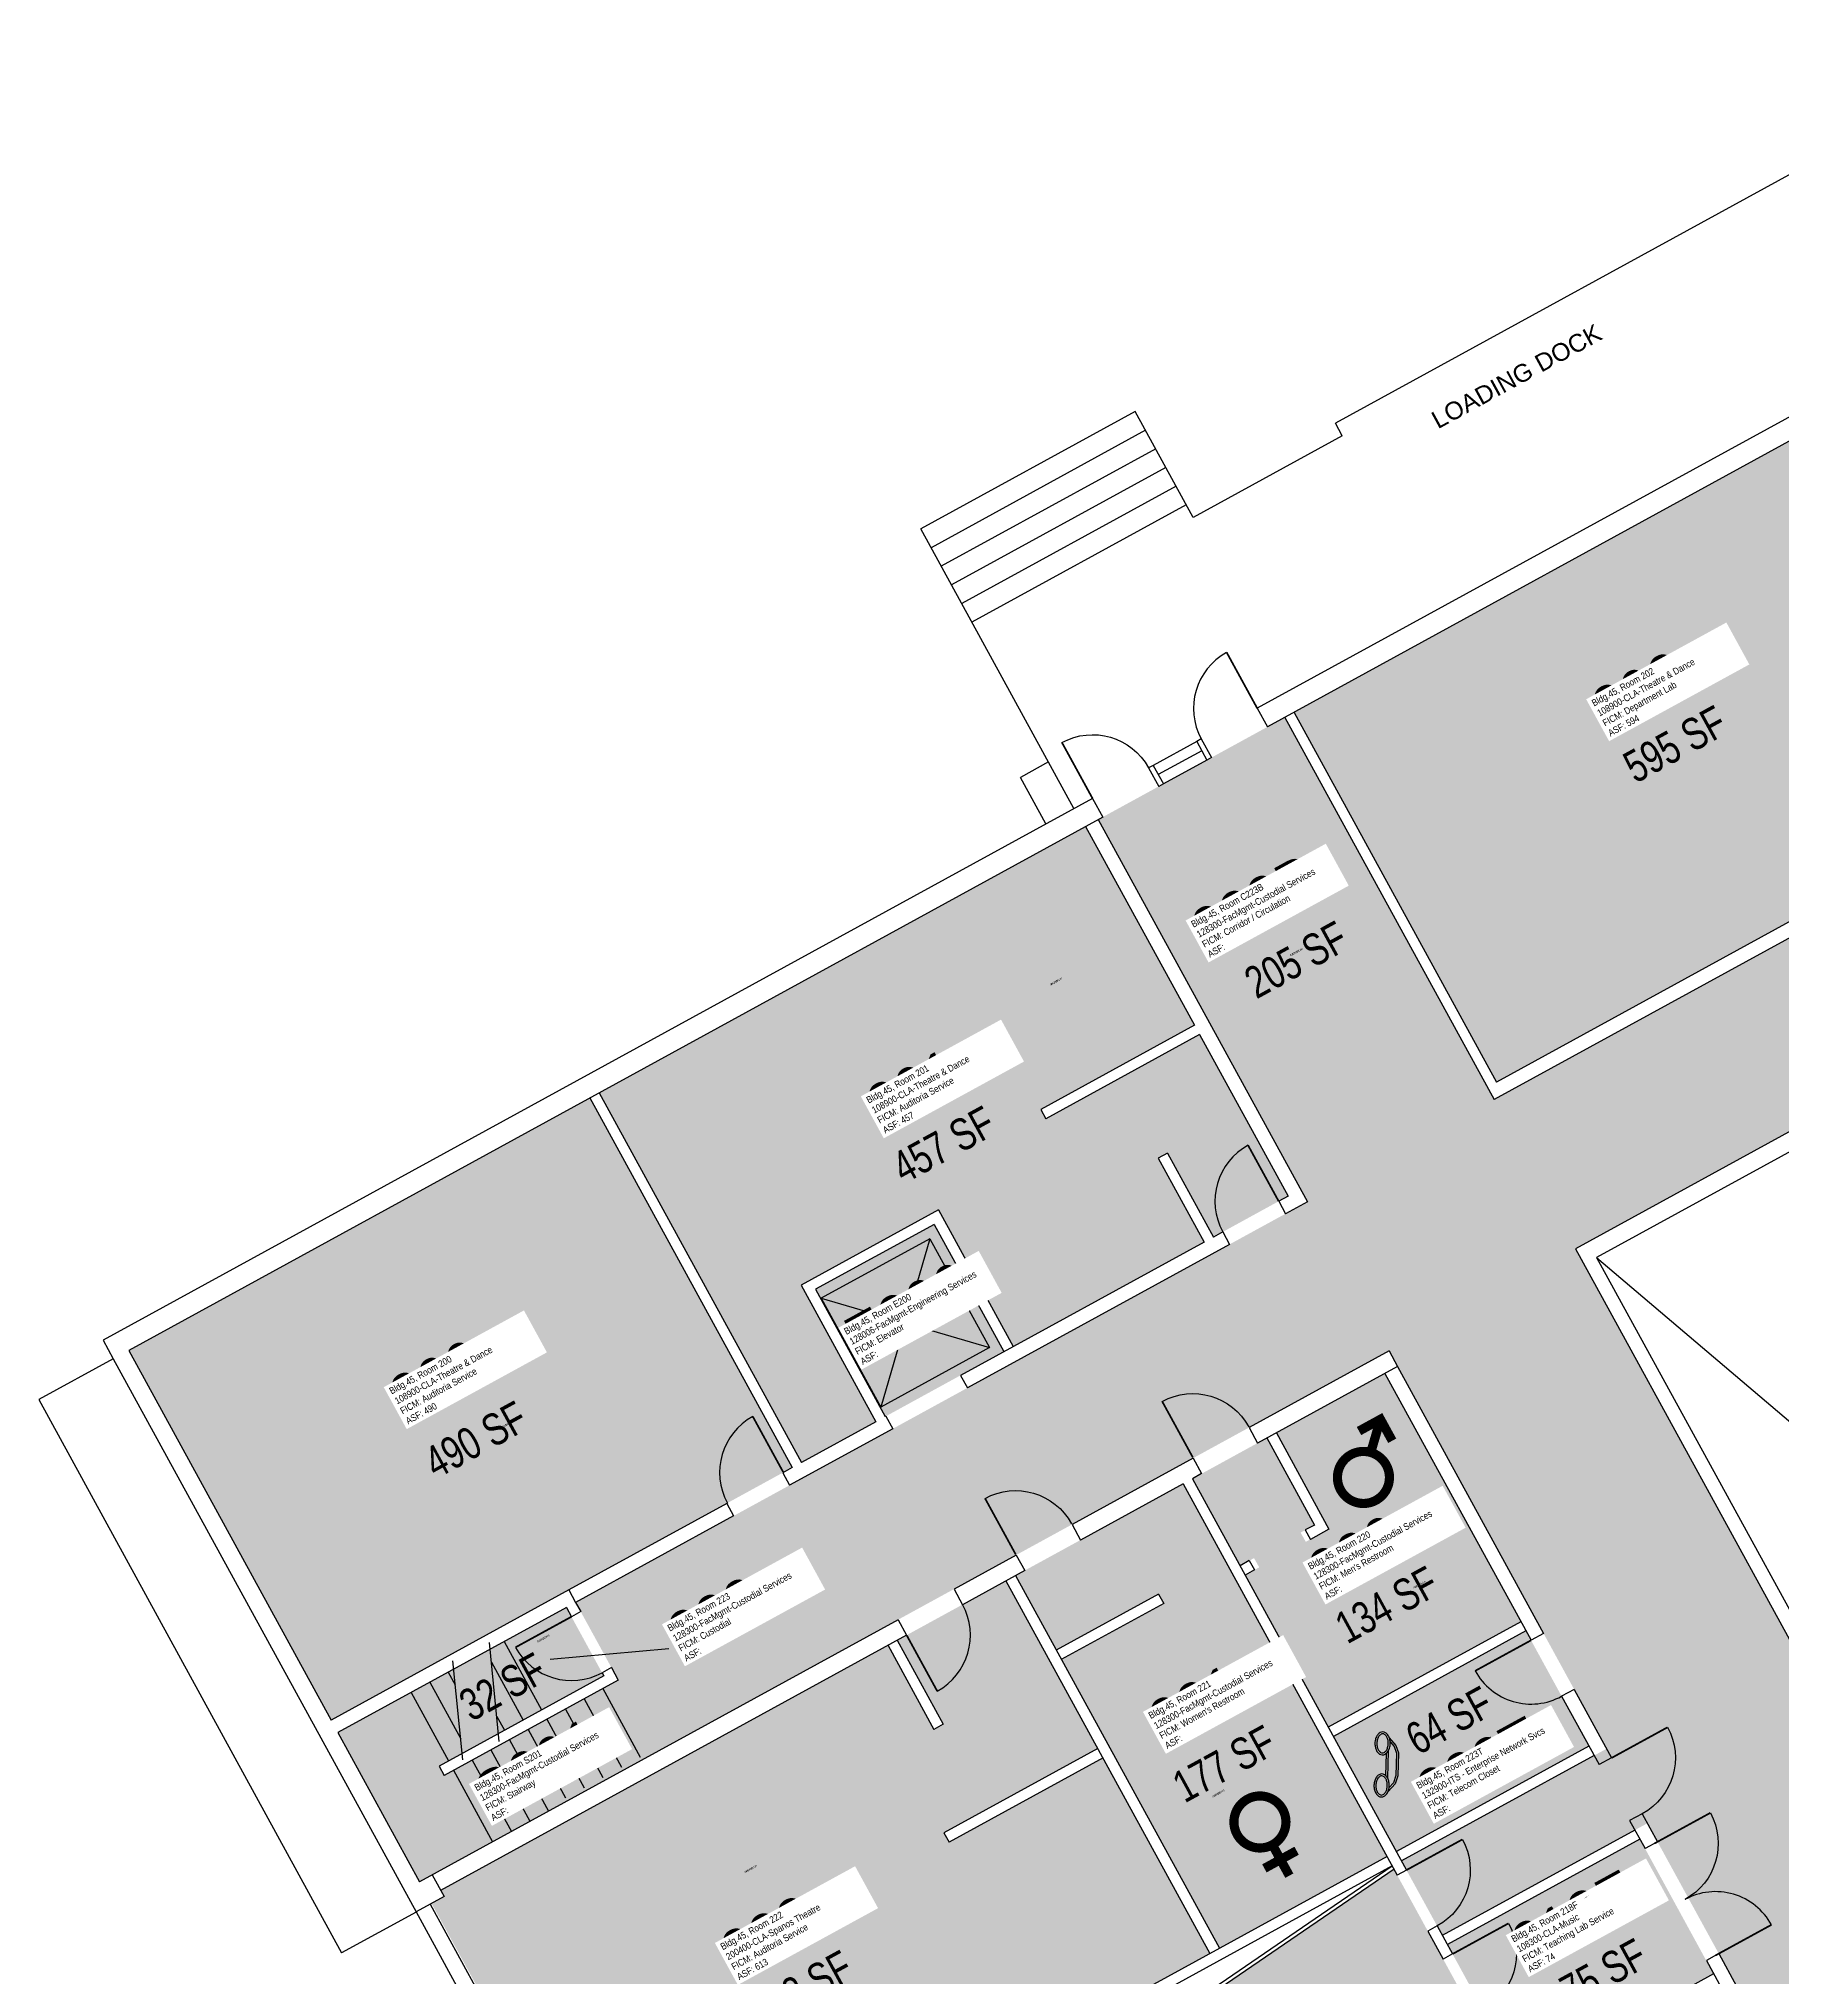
# Model space of a CAD drawing. Header units: inches. Extents: x 69222470 to 69224754, y 27667352 to 27670394.
# Drawn here: x 69222470 to 69223454, y 27669180 to 27670274 of the extents above; entities that cross this region are included whole.
import ezdxf
from ezdxf.enums import TextEntityAlignment as Align

# ---------------------------------------------------------------- set-up
doc = ezdxf.new("R2010")
doc.units = ezdxf.units.IN
doc.header["$LTSCALE"] = 10
doc.header["$MEASUREMENT"] = 0
doc.layers.get('0').update_dxf_attribs({"linetype": 'CONTINUOUS'})
for name, color, linetype in [('A-DOOR', 2, 'CONTINUOUS'), ('A-FLOR', 3, 'CONTINUOUS'), ('A-GLAZ', 1, 'CONTINUOUS'), ('A-IDEN-ICON', 4, 'CONTINUOUS'), ('A-IDEN-RNUM', 7, 'CONTINUOUS'), ('A-IDEN-SNUM', 4, 'CONTINUOUS'), ('A-IDEN-TEXT', 4, 'CONTINUOUS'), ('A-IDEN-VNUM', 4, 'CONTINUOUS'), ('A-ROOF', 2, 'CONTINUOUS'), ('A-SITE', 3, 'CONTINUOUS'), ('A-WALL', 5, 'CONTINUOUS'), ('AREA-TEXT', 3, 'CONTINUOUS'), ('Rooms-Category-Color', 7, 'CONTINUOUS'), ('Rooms-College-Color', 7, 'CONTINUOUS'), ('Rooms-Department-Color', 7, 'CONTINUOUS'), ('Rooms-Division-Color', 7, 'CONTINUOUS'), ('Rooms-Information', 7, 'CONTINUOUS')]:
    doc.layers.add(name, color=color, linetype=linetype)
doc.styles.add('CP_AREA', font='arial.ttf', dxfattribs={"height": 15})
doc.styles.add('CP_ROOMSNUMBER', font='arial.ttf', dxfattribs={"height": 1})
doc.styles.add('CP_ROOMVNUMBER', font='arial.ttf', dxfattribs={"width": 0.85, "height": 0.075})

# ---------------------------------------------------------------- blocks, each defined once
blk = doc.blocks.new('DOOR')
at = {"layer": 'A-DOOR', "const_width": 0.0833}
blk.add_lwpolyline([(0, 0), (0, 3)], dxfattribs=at)
at = {"layer": 'A-DOOR'}
blk.add_arc((0, 0), 3, 90, 180, dxfattribs=at)
blk = doc.blocks.new('CPMEN')
at = {"color": 0, "linetype": 'ByBlock', "const_width": 0.015}
for points in [[(0.055, 0.01), (0.055, 0.05), (0.015, 0.05)], [(0.0151, 0.0101), (0.055, 0.05)]]:
    blk.add_lwpolyline(points, dxfattribs=at)
blk.add_lwpolyline([(-0.0575, -0.02, 1), (0.0275, -0.02, 1)], format="xyb", close=True, dxfattribs=at)
blk = doc.blocks.new('CPWOMEN')
at = {"color": 0, "linetype": 'ByBlock', "const_width": 0.015}
blk.add_lwpolyline([(-0.0375, 0, 1), (0.0475, 0, 1)], format="xyb", close=True, dxfattribs=at)
for points in [[(-0.025, -0.07), (0.035, -0.07)], [(0.005, -0.04), (0.005, -0.1)]]:
    blk.add_lwpolyline(points, dxfattribs=at)
blk = doc.blocks.new('CPPHONE')
at = {"color": 0, "linetype": 'ByBlock'}
for p, q in [((0.0096, 0.0252), (-0.0196, -0.0252)), ((0.0169, 0.0279), (-0.0182, -0.0329))]:
    blk.add_line(p, q, dxfattribs=at)
for points in [[(0.0364, 0.0572), (0.0417, 0.0308), (0.0382, 0.0108), (0.0082, -0.0411), (-0.0083, -0.0558), (-0.0338, -0.0645)], [(0.0334, 0.047), (0.0366, 0.0307), (0.0334, 0.0126), (0.0043, -0.0379), (-0.0109, -0.0514), (-0.0265, -0.0567)]]:
    blk.add_lwpolyline(points, dxfattribs=at)
for points in [[(0.0288, 0.0786, 0.139889), (0.0216, 0.0804, 0.107118), (0.0122, 0.0781, 0.079812), (0.0039, 0.0722, 0.067459), (-0.0035, 0.0626, 0.067459), (-0.008, 0.0515, 0.079812), (-0.009, 0.0413, 0.107118), (-0.0064, 0.032, 0.139889), (-0.0012, 0.0267, 0.139889), (0.0061, 0.0248, 0.107118), (0.0155, 0.0272, 0.079812), (0.0238, 0.0331, 0.067459), (0.0312, 0.0426, 0.067459), (0.0357, 0.0538, 0.079812), (0.0367, 0.0639, 0.107118), (0.034, 0.0732, 0.139889)], [(0.0263, 0.0743, 0.139889), (0.0218, 0.0754, 0.107118), (0.0144, 0.0736, 0.079812), (0.0074, 0.0686, 0.067459), (0.0008, 0.0601, 0.067459), (-0.0032, 0.0502, 0.079812), (-0.004, 0.0417, 0.107118), (-0.0019, 0.0344, 0.139889), (0.0013, 0.031, 0.139889), (0.0059, 0.0298, 0.107118), (0.0133, 0.0317, 0.079812), (0.0203, 0.0367, 0.067459), (0.0268, 0.0451, 0.067459), (0.0309, 0.055, 0.079812), (0.0317, 0.0636, 0.107118), (0.0296, 0.0709, 0.139889)], [(-0.0262, -0.0167, 0.139889), (-0.0334, -0.0148, 0.107118), (-0.0428, -0.0172, 0.079812), (-0.0511, -0.0231, 0.067459), (-0.0585, -0.0326, 0.067459), (-0.063, -0.0438, 0.079812), (-0.064, -0.0539, 0.107118), (-0.0614, -0.0632, 0.139889), (-0.0562, -0.0686, 0.139889), (-0.0489, -0.0704, 0.107118), (-0.0395, -0.0681, 0.079812), (-0.0312, -0.0622, 0.067459), (-0.0238, -0.0526, 0.067459), (-0.0193, -0.0415, 0.079812), (-0.0183, -0.0313, 0.107118), (-0.021, -0.022, 0.139889)], [(-0.0287, -0.021, 0.139889), (-0.0332, -0.0198, 0.107118), (-0.0406, -0.0217, 0.079812), (-0.0476, -0.0267, 0.067459), (-0.0542, -0.0351, 0.067459), (-0.0582, -0.045, 0.079812), (-0.059, -0.0536, 0.107118), (-0.0569, -0.0609, 0.139889), (-0.0537, -0.0643, 0.139889), (-0.0491, -0.0654, 0.107118), (-0.0417, -0.0636, 0.079812), (-0.0347, -0.0586, 0.067459), (-0.0282, -0.0501, 0.067459), (-0.0241, -0.0402, 0.079812), (-0.0233, -0.0317, 0.107118), (-0.0254, -0.0244, 0.139889)]]:
    blk.add_lwpolyline(points, format="xyb", close=True, dxfattribs=at)

msp = doc.modelspace()

# ---------------------------------------------------------------- hatches: boundary and pattern name
at = {"layer": 'Rooms-Category-Color', "true_color": 0xadadad}
for points in [[(69223927.9, 27669989.5), (69223922.6, 27669986.6), (69223908.2, 27670012.9), (69223862.1, 27670097.1), (69223814.8, 27670071.2), (69223777.9, 27670051), (69223824, 27669966.8), (69223815.3, 27669962), (69223710, 27669904.4), (69223617.9, 27669854), (69223291.6, 27669675.4), (69223186.2, 27669617.7), (69222773, 27669391.5), (69222797.1, 27669347.6), (69222819.1, 27669307.3), (69223232.3, 27669533.5), (69223237.1, 27669524.7), (69223355.2, 27669308.9), (69223239.3, 27669245.6), (69223262.4, 27669203.5), (69223378.2, 27669266.8), (69223526.6, 27668995.9), (69223497.6, 27668980), (69223583.5, 27668823), (69223612.5, 27668838.8), (69223677.8, 27668719.5), (69223562.1, 27668656.1), (69223589, 27668606.9), (69223326.4, 27668463.2), (69223350.4, 27668419.3), (69223317.4, 27668401.2), (69223339.4, 27668360.9), (69223708.7, 27668563.1), (69223735.6, 27668514), (69223777.7, 27668537.1), (69223843, 27668417.7), (69223822, 27668406.2), (69224099.5, 27667899.1), (69224120.6, 27667910.7), (69224181.1, 27667800.1), (69224286.5, 27667857.8), (69224025.7, 27668334.2), (69224106.4, 27668378.3), (69224058.9, 27668465.2), (69223978.2, 27668421), (69223337.7, 27669591.2), (69223954.3, 27669928.7), (69223940.9, 27669953.3), (69223946.2, 27669956.1), (69223959.6, 27669931.6), (69224091.2, 27670003.6), (69224045.1, 27670087.8), (69223913.5, 27670015.8)], [(69223173.5, 27669891.2), (69223068.1, 27669833.5), (69223186.2, 27669617.7), (69223291.6, 27669675.4)], [(69222908.5, 27669568.3), (69222947.8, 27669496.4), (69222948.2, 27669496.6), (69223014.8, 27669533.1), (69222975.5, 27669604.9)], [(69223156.1, 27669416.5), (69223159, 27669411.3), (69223151.1, 27669406.9), (69223198, 27669321.1), (69223306.8, 27669380.6), (69223230, 27669520.8), (69223168.7, 27669487.2), (69223198.4, 27669432.9), (69223185.3, 27669425.7), (69223182.4, 27669430.9), (69223190.3, 27669435.2), (69223163.4, 27669484.4), (69223121.3, 27669461.3), (69223148.2, 27669412.2)], [(69223136.5, 27669196.2), (69223231.2, 27669248), (69223116, 27669458.4), (69223021.3, 27669406.6), (69223044.3, 27669364.5), (69223102.2, 27669396.2), (69223105.1, 27669390.9), (69223047.2, 27669359.2)], [(69222767.8, 27669388.6), (69222674.8, 27669337.7), (69222695.9, 27669299.1), (69222788.9, 27669350)], [(69223200.9, 27669315.8), (69223236.5, 27669250.9), (69223345.2, 27669310.4), (69223309.6, 27669375.4)], [(69222797.1, 27669347.6), (69222698.8, 27669293.8), (69222695.9, 27669299.1), (69222674.8, 27669337.7), (69222638.8, 27669318.1), (69222684.9, 27669233.8), (69222819.1, 27669307.3)]]:
    msp.add_hatch(color=253, dxfattribs=at).paths.add_polyline_path(points)
at = {"layer": 'Rooms-Category-Color', "true_color": 0xe3f498}
for points in [[(69223494.5, 27670066.9), (69223178.7, 27669894), (69223293, 27669685.3), (69223608.8, 27669858.2)], [(69223374, 27669257.8), (69223415.6, 27669181.7), (69223306.9, 27669122.2), (69223265.3, 27669198.3)], [(69223235, 27669241), (69223145.4, 27669179.8), (69223115.5, 27669159.4), (69223070.7, 27669128.8), (69223033.3, 27669104.5), (69222990.2, 27669073.8), (69222921.2, 27669026.7), (69222969.8, 27668877.1), (69222921, 27668842.2), (69222906.3, 27668827.3), (69223053.3, 27668558.8), (69223072.7, 27668563), (69223129.4, 27668585.6), (69223229.2, 27668464), (69223578.9, 27668612.9)]]:
    msp.add_hatch(color=61, dxfattribs=at).paths.add_polyline_path(points)
at = {"layer": 'Rooms-Category-Color', "true_color": 0xffe090}
for points in [[(69223061, 27669829.6), (69222786.2, 27669679.2), (69222900.5, 27669470.4), (69222942.6, 27669493.5), (69222900.3, 27669570.7), (69222977.9, 27669613.1), (69223020.1, 27669535.9), (69223127.9, 27669594.9), (69223102, 27669642.3), (69223107.2, 27669645.2), (69223133.2, 27669597.8), (69223175.3, 27669620.9), (69223125.3, 27669712.1), (69223038.5, 27669664.6), (69223035.6, 27669669.8), (69223122.4, 27669717.4)], [(69222781, 27669676.3), (69222741.6, 27669654.8), (69222520.7, 27669533.8), (69222635, 27669325.1), (69222769.2, 27669398.6), (69222895.2, 27669467.6), (69222869.3, 27669514.9), (69222895.2, 27669467.6), (69222869.3, 27669514.9), (69222838.1, 27669571.9)], [(69223070.8, 27669303.7), (69222983.9, 27669256.2), (69222981, 27669261.4), (69223067.9, 27669309), (69223016, 27669403.7), (69222954.6, 27669370.1), (69222980.6, 27669322.7), (69222975.3, 27669319.8), (69222949.4, 27669367.2), (69222696.7, 27669228.9), (69222698.7, 27669225.4), (69222691.6, 27669221.6), (69222804.9, 27669014.7), (69223131.2, 27669193.3)]]:
    msp.add_hatch(color=41, dxfattribs=at).paths.add_polyline_path(points)
at = {"layer": 'Rooms-College-Color', "true_color": 0xadadad}
for points in [[(69223927.9, 27669989.5), (69223922.6, 27669986.6), (69223908.2, 27670012.9), (69223862.1, 27670097.1), (69223814.8, 27670071.2), (69223777.9, 27670051), (69223824, 27669966.8), (69223815.3, 27669962), (69223710, 27669904.4), (69223617.9, 27669854), (69223291.6, 27669675.4), (69223186.2, 27669617.7), (69222773, 27669391.5), (69222797.1, 27669347.6), (69222819.1, 27669307.3), (69223232.3, 27669533.5), (69223237.1, 27669524.7), (69223355.2, 27669308.9), (69223239.3, 27669245.6), (69223262.4, 27669203.5), (69223378.2, 27669266.8), (69223526.6, 27668995.9), (69223497.6, 27668980), (69223583.5, 27668823), (69223612.5, 27668838.8), (69223677.8, 27668719.5), (69223562.1, 27668656.1), (69223589, 27668606.9), (69223326.4, 27668463.2), (69223350.4, 27668419.3), (69223317.4, 27668401.2), (69223339.4, 27668360.9), (69223708.7, 27668563.1), (69223735.6, 27668514), (69223777.7, 27668537.1), (69223843, 27668417.7), (69223822, 27668406.2), (69224099.5, 27667899.1), (69224120.6, 27667910.7), (69224181.1, 27667800.1), (69224286.5, 27667857.8), (69224025.7, 27668334.2), (69224106.4, 27668378.3), (69224058.9, 27668465.2), (69223978.2, 27668421), (69223337.7, 27669591.2), (69223954.3, 27669928.7), (69223940.9, 27669953.3), (69223946.2, 27669956.1), (69223959.6, 27669931.6), (69224091.2, 27670003.6), (69224045.1, 27670087.8), (69223913.5, 27670015.8)], [(69223173.5, 27669891.2), (69223068.1, 27669833.5), (69223186.2, 27669617.7), (69223291.6, 27669675.4)], [(69222908.5, 27669568.3), (69222947.8, 27669496.4), (69222948.2, 27669496.6), (69223014.8, 27669533.1), (69222975.5, 27669604.9)], [(69223156.1, 27669416.5), (69223159, 27669411.3), (69223151.1, 27669406.9), (69223198, 27669321.1), (69223306.8, 27669380.6), (69223230, 27669520.8), (69223168.7, 27669487.2), (69223198.4, 27669432.9), (69223185.3, 27669425.7), (69223182.4, 27669430.9), (69223190.3, 27669435.2), (69223163.4, 27669484.4), (69223121.3, 27669461.3), (69223148.2, 27669412.2)], [(69223136.5, 27669196.2), (69223231.2, 27669248), (69223116, 27669458.4), (69223021.3, 27669406.6), (69223044.3, 27669364.5), (69223102.2, 27669396.2), (69223105.1, 27669390.9), (69223047.2, 27669359.2)], [(69222767.8, 27669388.6), (69222674.8, 27669337.7), (69222695.9, 27669299.1), (69222788.9, 27669350)], [(69223200.9, 27669315.8), (69223236.5, 27669250.9), (69223345.2, 27669310.4), (69223309.6, 27669375.4)], [(69222797.1, 27669347.6), (69222698.8, 27669293.8), (69222695.9, 27669299.1), (69222674.8, 27669337.7), (69222638.8, 27669318.1), (69222684.9, 27669233.8), (69222819.1, 27669307.3)]]:
    msp.add_hatch(color=253, dxfattribs=at).paths.add_polyline_path(points)
at = {"layer": 'Rooms-College-Color', "true_color": 0xb2d6e9}
for points in [[(69223494.5, 27670066.9), (69223178.7, 27669894), (69223293, 27669685.3), (69223608.8, 27669858.2)], [(69223061, 27669829.6), (69222786.2, 27669679.2), (69222900.5, 27669470.4), (69222942.6, 27669493.5), (69222900.3, 27669570.7), (69222977.9, 27669613.1), (69223020.1, 27669535.9), (69223127.9, 27669594.9), (69223102, 27669642.3), (69223107.2, 27669645.2), (69223133.2, 27669597.8), (69223175.3, 27669620.9), (69223125.3, 27669712.1), (69223038.5, 27669664.6), (69223035.6, 27669669.8), (69223122.4, 27669717.4)], [(69222781, 27669676.3), (69222741.6, 27669654.8), (69222520.7, 27669533.8), (69222635, 27669325.1), (69222769.2, 27669398.6), (69222895.2, 27669467.6), (69222869.3, 27669514.9), (69222895.2, 27669467.6), (69222869.3, 27669514.9), (69222838.1, 27669571.9)], [(69223070.8, 27669303.7), (69222983.9, 27669256.2), (69222981, 27669261.4), (69223067.9, 27669309), (69223016, 27669403.7), (69222954.6, 27669370.1), (69222980.6, 27669322.7), (69222975.3, 27669319.8), (69222949.4, 27669367.2), (69222696.7, 27669228.9), (69222698.7, 27669225.4), (69222691.6, 27669221.6), (69222804.9, 27669014.7), (69223131.2, 27669193.3)], [(69223374, 27669257.8), (69223415.6, 27669181.7), (69223306.9, 27669122.2), (69223265.3, 27669198.3)], [(69223235, 27669241), (69223145.4, 27669179.8), (69223115.5, 27669159.4), (69223070.7, 27669128.8), (69223033.3, 27669104.5), (69222990.2, 27669073.8), (69222921.2, 27669026.7), (69222969.8, 27668877.1), (69222921, 27668842.2), (69222906.3, 27668827.3), (69223053.3, 27668558.8), (69223072.7, 27668563), (69223129.4, 27668585.6), (69223229.2, 27668464), (69223578.9, 27668612.9)]]:
    msp.add_hatch(color=254, dxfattribs=at).paths.add_polyline_path(points)
at = {"layer": 'Rooms-Department-Color', "true_color": 0xacacac}
for points in [[(69223927.9, 27669989.5), (69223922.6, 27669986.6), (69223908.2, 27670012.9), (69223862.1, 27670097.1), (69223814.8, 27670071.2), (69223777.9, 27670051), (69223824, 27669966.8), (69223815.3, 27669962), (69223710, 27669904.4), (69223617.9, 27669854), (69223291.6, 27669675.4), (69223186.2, 27669617.7), (69222773, 27669391.5), (69222797.1, 27669347.6), (69222819.1, 27669307.3), (69223232.3, 27669533.5), (69223237.1, 27669524.7), (69223355.2, 27669308.9), (69223239.3, 27669245.6), (69223262.4, 27669203.5), (69223378.2, 27669266.8), (69223526.6, 27668995.9), (69223497.6, 27668980), (69223583.5, 27668823), (69223612.5, 27668838.8), (69223677.8, 27668719.5), (69223562.1, 27668656.1), (69223589, 27668606.9), (69223326.4, 27668463.2), (69223350.4, 27668419.3), (69223317.4, 27668401.2), (69223339.4, 27668360.9), (69223708.7, 27668563.1), (69223735.6, 27668514), (69223777.7, 27668537.1), (69223843, 27668417.7), (69223822, 27668406.2), (69224099.5, 27667899.1), (69224120.6, 27667910.7), (69224181.1, 27667800.1), (69224286.5, 27667857.8), (69224025.7, 27668334.2), (69224106.4, 27668378.3), (69224058.9, 27668465.2), (69223978.2, 27668421), (69223337.7, 27669591.2), (69223954.3, 27669928.7), (69223940.9, 27669953.3), (69223946.2, 27669956.1), (69223959.6, 27669931.6), (69224091.2, 27670003.6), (69224045.1, 27670087.8), (69223913.5, 27670015.8)], [(69223173.5, 27669891.2), (69223068.1, 27669833.5), (69223186.2, 27669617.7), (69223291.6, 27669675.4)], [(69222908.5, 27669568.3), (69222947.8, 27669496.4), (69222948.2, 27669496.6), (69223014.8, 27669533.1), (69222975.5, 27669604.9)], [(69223156.1, 27669416.5), (69223159, 27669411.3), (69223151.1, 27669406.9), (69223198, 27669321.1), (69223306.8, 27669380.6), (69223230, 27669520.8), (69223168.7, 27669487.2), (69223198.4, 27669432.9), (69223185.3, 27669425.7), (69223182.4, 27669430.9), (69223190.3, 27669435.2), (69223163.4, 27669484.4), (69223121.3, 27669461.3), (69223148.2, 27669412.2)], [(69223136.5, 27669196.2), (69223231.2, 27669248), (69223116, 27669458.4), (69223021.3, 27669406.6), (69223044.3, 27669364.5), (69223102.2, 27669396.2), (69223105.1, 27669390.9), (69223047.2, 27669359.2)], [(69222767.8, 27669388.6), (69222674.8, 27669337.7), (69222695.9, 27669299.1), (69222788.9, 27669350)], [(69223200.9, 27669315.8), (69223236.5, 27669250.9), (69223345.2, 27669310.4), (69223309.6, 27669375.4)], [(69222797.1, 27669347.6), (69222698.8, 27669293.8), (69222695.9, 27669299.1), (69222674.8, 27669337.7), (69222638.8, 27669318.1), (69222684.9, 27669233.8), (69222819.1, 27669307.3)]]:
    msp.add_hatch(color=253, dxfattribs=at).paths.add_polyline_path(points)
at = {"layer": 'Rooms-Department-Color', "true_color": 0xb2d6e9}
for points in [[(69223494.5, 27670066.9), (69223178.7, 27669894), (69223293, 27669685.3), (69223608.8, 27669858.2)], [(69223061, 27669829.6), (69222786.2, 27669679.2), (69222900.5, 27669470.4), (69222942.6, 27669493.5), (69222900.3, 27669570.7), (69222977.9, 27669613.1), (69223020.1, 27669535.9), (69223127.9, 27669594.9), (69223102, 27669642.3), (69223107.2, 27669645.2), (69223133.2, 27669597.8), (69223175.3, 27669620.9), (69223125.3, 27669712.1), (69223038.5, 27669664.6), (69223035.6, 27669669.8), (69223122.4, 27669717.4)], [(69222781, 27669676.3), (69222741.6, 27669654.8), (69222520.7, 27669533.8), (69222635, 27669325.1), (69222769.2, 27669398.6), (69222895.2, 27669467.6), (69222869.3, 27669514.9), (69222895.2, 27669467.6), (69222869.3, 27669514.9), (69222838.1, 27669571.9)], [(69223070.8, 27669303.7), (69222983.9, 27669256.2), (69222981, 27669261.4), (69223067.9, 27669309), (69223016, 27669403.7), (69222954.6, 27669370.1), (69222980.6, 27669322.7), (69222975.3, 27669319.8), (69222949.4, 27669367.2), (69222696.7, 27669228.9), (69222698.7, 27669225.4), (69222691.6, 27669221.6), (69222804.9, 27669014.7), (69223131.2, 27669193.3)], [(69223374, 27669257.8), (69223415.6, 27669181.7), (69223306.9, 27669122.2), (69223265.3, 27669198.3)], [(69223235, 27669241), (69223145.4, 27669179.8), (69223115.5, 27669159.4), (69223070.7, 27669128.8), (69223033.3, 27669104.5), (69222990.2, 27669073.8), (69222921.2, 27669026.7), (69222969.8, 27668877.1), (69222921, 27668842.2), (69222906.3, 27668827.3), (69223053.3, 27668558.8), (69223072.7, 27668563), (69223129.4, 27668585.6), (69223229.2, 27668464), (69223578.9, 27668612.9)]]:
    msp.add_hatch(color=254, dxfattribs=at).paths.add_polyline_path(points)
at = {"layer": 'Rooms-Division-Color', "true_color": 0xadadad}
for points in [[(69223927.9, 27669989.5), (69223922.6, 27669986.6), (69223908.2, 27670012.9), (69223862.1, 27670097.1), (69223814.8, 27670071.2), (69223777.9, 27670051), (69223824, 27669966.8), (69223815.3, 27669962), (69223710, 27669904.4), (69223617.9, 27669854), (69223291.6, 27669675.4), (69223186.2, 27669617.7), (69222773, 27669391.5), (69222797.1, 27669347.6), (69222819.1, 27669307.3), (69223232.3, 27669533.5), (69223237.1, 27669524.7), (69223355.2, 27669308.9), (69223239.3, 27669245.6), (69223262.4, 27669203.5), (69223378.2, 27669266.8), (69223526.6, 27668995.9), (69223497.6, 27668980), (69223583.5, 27668823), (69223612.5, 27668838.8), (69223677.8, 27668719.5), (69223562.1, 27668656.1), (69223589, 27668606.9), (69223326.4, 27668463.2), (69223350.4, 27668419.3), (69223317.4, 27668401.2), (69223339.4, 27668360.9), (69223708.7, 27668563.1), (69223735.6, 27668514), (69223777.7, 27668537.1), (69223843, 27668417.7), (69223822, 27668406.2), (69224099.5, 27667899.1), (69224120.6, 27667910.7), (69224181.1, 27667800.1), (69224286.5, 27667857.8), (69224025.7, 27668334.2), (69224106.4, 27668378.3), (69224058.9, 27668465.2), (69223978.2, 27668421), (69223337.7, 27669591.2), (69223954.3, 27669928.7), (69223940.9, 27669953.3), (69223946.2, 27669956.1), (69223959.6, 27669931.6), (69224091.2, 27670003.6), (69224045.1, 27670087.8), (69223913.5, 27670015.8)], [(69223173.5, 27669891.2), (69223068.1, 27669833.5), (69223186.2, 27669617.7), (69223291.6, 27669675.4)], [(69222908.5, 27669568.3), (69222947.8, 27669496.4), (69222948.2, 27669496.6), (69223014.8, 27669533.1), (69222975.5, 27669604.9)], [(69223156.1, 27669416.5), (69223159, 27669411.3), (69223151.1, 27669406.9), (69223198, 27669321.1), (69223306.8, 27669380.6), (69223230, 27669520.8), (69223168.7, 27669487.2), (69223198.4, 27669432.9), (69223185.3, 27669425.7), (69223182.4, 27669430.9), (69223190.3, 27669435.2), (69223163.4, 27669484.4), (69223121.3, 27669461.3), (69223148.2, 27669412.2)], [(69223136.5, 27669196.2), (69223231.2, 27669248), (69223116, 27669458.4), (69223021.3, 27669406.6), (69223044.3, 27669364.5), (69223102.2, 27669396.2), (69223105.1, 27669390.9), (69223047.2, 27669359.2)], [(69222767.8, 27669388.6), (69222674.8, 27669337.7), (69222695.9, 27669299.1), (69222788.9, 27669350)], [(69223200.9, 27669315.8), (69223236.5, 27669250.9), (69223345.2, 27669310.4), (69223309.6, 27669375.4)], [(69222797.1, 27669347.6), (69222698.8, 27669293.8), (69222695.9, 27669299.1), (69222674.8, 27669337.7), (69222638.8, 27669318.1), (69222684.9, 27669233.8), (69222819.1, 27669307.3)]]:
    msp.add_hatch(color=253, dxfattribs=at).paths.add_polyline_path(points)
at = {"layer": 'Rooms-Division-Color', "true_color": 0xb2d6e9}
for points in [[(69223494.5, 27670066.9), (69223178.7, 27669894), (69223293, 27669685.3), (69223608.8, 27669858.2)], [(69223061, 27669829.6), (69222786.2, 27669679.2), (69222900.5, 27669470.4), (69222942.6, 27669493.5), (69222900.3, 27669570.7), (69222977.9, 27669613.1), (69223020.1, 27669535.9), (69223127.9, 27669594.9), (69223102, 27669642.3), (69223107.2, 27669645.2), (69223133.2, 27669597.8), (69223175.3, 27669620.9), (69223125.3, 27669712.1), (69223038.5, 27669664.6), (69223035.6, 27669669.8), (69223122.4, 27669717.4)], [(69222781, 27669676.3), (69222741.6, 27669654.8), (69222520.7, 27669533.8), (69222635, 27669325.1), (69222769.2, 27669398.6), (69222895.2, 27669467.6), (69222869.3, 27669514.9), (69222895.2, 27669467.6), (69222869.3, 27669514.9), (69222838.1, 27669571.9)], [(69223070.8, 27669303.7), (69222983.9, 27669256.2), (69222981, 27669261.4), (69223067.9, 27669309), (69223016, 27669403.7), (69222954.6, 27669370.1), (69222980.6, 27669322.7), (69222975.3, 27669319.8), (69222949.4, 27669367.2), (69222696.7, 27669228.9), (69222698.7, 27669225.4), (69222691.6, 27669221.6), (69222804.9, 27669014.7), (69223131.2, 27669193.3)], [(69223374, 27669257.8), (69223415.6, 27669181.7), (69223306.9, 27669122.2), (69223265.3, 27669198.3)], [(69223235, 27669241), (69223145.4, 27669179.8), (69223115.5, 27669159.4), (69223070.7, 27669128.8), (69223033.3, 27669104.5), (69222990.2, 27669073.8), (69222921.2, 27669026.7), (69222969.8, 27668877.1), (69222921, 27668842.2), (69222906.3, 27668827.3), (69223053.3, 27668558.8), (69223072.7, 27668563), (69223129.4, 27668585.6), (69223229.2, 27668464), (69223578.9, 27668612.9)]]:
    msp.add_hatch(color=254, dxfattribs=at).paths.add_polyline_path(points)

# ---------------------------------------------------------------- linework, layer by layer
at = {"layer": 'A-FLOR'}
for p, q in [((69223089, 27670063.8), (69222968, 27669997.6)), ((69223094.8, 27670053.3), (69222973.7, 27669987)), ((69223100.6, 27670042.8), (69222979.5, 27669976.5)), ((69223106.3, 27670032.2), (69222985.3, 27669966)), ((69223112.1, 27670021.7), (69222991, 27669955.4)), ((69223117.8, 27670011.2), (69222996.8, 27669944.9)), ((69222973.1, 27669596.8), (69222911.7, 27669563.2)), ((69222973.1, 27669596.8), (69222945.3, 27669501.8)), ((69222973.1, 27669596.8), (69223006.7, 27669535.4)), ((69223349.5, 27669586.2), (69223631, 27669347)), ((69222911.7, 27669563.2), (69223006.7, 27669535.4)), ((69222911.7, 27669563.2), (69222945.3, 27669501.8)), ((69223006.7, 27669535.4), (69222945.3, 27669501.8)), ((69222729.9, 27669313), (69222724.3, 27669368.9)), ((69222732.7, 27669369.4), (69222753.8, 27669330.8)), ((69222709.3, 27669302.6), (69222703.7, 27669358.5)), ((69222725.4, 27669357.8), (69222743.3, 27669325)), ((69222690.6, 27669346.4), (69222708.1, 27669314.4)), ((69222701.1, 27669352.1), (69222705, 27669345)), ((69222680.1, 27669340.6), (69222701.2, 27669302)), ((69222777.8, 27669337.1), (69222798.9, 27669298.4)), ((69222788.3, 27669342.8), (69222809.4, 27669304.2)), ((69222728.5, 27669327.1), (69222732.8, 27669319.3)), ((69222756.7, 27669325.5), (69222777.9, 27669286.9)), ((69222767.2, 27669331.3), (69222788.4, 27669292.7)), ((69222735.7, 27669314), (69222757.7, 27669273.7)), ((69222746.2, 27669319.8), (69222767.3, 27669281.1)), ((69222714.6, 27669302.5), (69222736.7, 27669262.2)), ((69222725.1, 27669308.3), (69222747.2, 27669267.9)), ((69222704.1, 27669296.7), (69222726.1, 27669256.4))]:
    msp.add_line(p, q, dxfattribs=at)
at = {"layer": 'A-GLAZ'}
for p, q in [((69223123.7, 27669877.6), (69223099.1, 27669864.1)), ((69223126.6, 27669872.3), (69223102, 27669858.9)), ((69223129.5, 27669867.1), (69223104.9, 27669853.6))]:
    msp.add_line(p, q, dxfattribs=at)
at = {"layer": 'A-IDEN-VNUM'}
msp.add_lwpolyline([(69222825.6, 27669365.3), (69222758.7, 27669359.3)], dxfattribs=at)
at = {"layer": 'A-ROOF'}
for p, q in [((69222511.9, 27669529), (69222469.8, 27669506)), ((69222469.8, 27669506), (69222640.8, 27669193.7)), ((69222682.9, 27669216.7), (69222640.8, 27669193.7))]:
    msp.add_line(p, q, dxfattribs=at)
at = {"layer": 'A-SITE'}
for p, q in [((69223598.6, 27670274.3), (69223202, 27670057.3)), ((69223121.7, 27670004.1), (69223089, 27670063.8)), ((69223205.9, 27670050.2), (69223202, 27670057.3)), ((69223205.9, 27670050.2), (69223121.7, 27670004.1)), ((69223054.4, 27669839.7), (69222968, 27669997.6)), ((69223040, 27669866), (69223024.2, 27669857.3)), ((69223038.6, 27669831), (69223024.2, 27669857.3))]:
    msp.add_line(p, q, dxfattribs=at)
at = {"layer": 'A-WALL'}
for p, q in [((69223499.3, 27670083.2), (69223157.9, 27669896.3)), ((69223505, 27670072.7), (69223163.7, 27669885.8)), ((69223157.9, 27669896.3), (69223163.7, 27669885.8)), ((69223173.5, 27669891.2), (69223291.6, 27669675.4)), ((69223178.7, 27669894), (69223293, 27669685.3)), ((69223126.3, 27669879), (69223123.7, 27669877.6)), ((69223123.7, 27669877.6), (69223129.5, 27669867.1)), ((69223126.3, 27669879), (69223132.1, 27669868.5)), ((69223099.1, 27669864.1), (69223096.5, 27669862.7)), ((69223096.5, 27669862.7), (69223102.3, 27669852.2)), ((69223099.1, 27669864.1), (69223104.9, 27669853.6)), ((69223132.1, 27669868.5), (69223129.5, 27669867.1)), ((69223104.9, 27669853.6), (69223102.3, 27669852.2)), ((69223064.9, 27669845.4), (69222506.2, 27669539.6)), ((69223064.9, 27669845.4), (69223070.7, 27669834.9)), ((69223070.7, 27669834.9), (69222520.7, 27669533.8)), ((69223061, 27669829.6), (69223122.4, 27669717.4)), ((69223068.1, 27669833.5), (69223186.2, 27669617.7)), ((69223540.4, 27669820.7), (69223293, 27669685.3)), ((69223544.2, 27669813.7), (69223291.6, 27669675.4)), ((69223670.2, 27669773.2), (69223337.7, 27669591.2)), ((69223675, 27669764.4), (69223349.5, 27669586.2)), ((69223122.4, 27669717.4), (69223035.6, 27669669.8)), ((69223125.3, 27669712.1), (69223038.5, 27669664.6)), ((69223125.3, 27669712.1), (69223175.3, 27669620.9)), ((69222781, 27669676.3), (69222895.2, 27669467.6)), ((69222786.2, 27669679.2), (69222900.5, 27669470.4)), ((69223035.6, 27669669.8), (69223038.5, 27669664.6)), ((69223107.2, 27669645.2), (69223102, 27669642.3)), ((69223102, 27669642.3), (69223127.9, 27669594.9)), ((69223107.2, 27669645.2), (69223133.2, 27669597.8)), ((69223175.3, 27669620.9), (69223170, 27669618)), ((69223170, 27669618), (69223173.9, 27669610.9)), ((69223186.2, 27669617.7), (69223173.9, 27669610.9)), ((69222977.9, 27669613.1), (69222900.3, 27669570.7)), ((69222977.9, 27669613.1), (69223020.1, 27669535.9)), ((69222975.5, 27669604.9), (69222908.5, 27669568.3)), ((69222975.5, 27669604.9), (69223014.8, 27669533.1)), ((69223138.4, 27669600.7), (69223133.2, 27669597.8)), ((69223138.4, 27669600.7), (69223142.3, 27669593.6)), ((69223127.9, 27669594.9), (69222990.3, 27669519.6)), ((69223142.3, 27669593.6), (69222994.2, 27669512.6)), ((69223337.7, 27669591.2), (69223513.9, 27669269.2)), ((69223349.5, 27669586.2), (69223521, 27669273.1)), ((69222900.3, 27669570.7), (69222942.6, 27669493.5)), ((69222908.5, 27669568.3), (69222947.8, 27669496.4)), ((69222506.2, 27669539.6), (69222511.9, 27669529)), ((69222520.7, 27669533.8), (69222635, 27669325.1)), ((69223232.3, 27669533.5), (69223153.3, 27669490.2)), ((69223232.3, 27669533.5), (69223237.1, 27669524.7)), ((69222511.9, 27669529), (69222682.9, 27669216.8)), ((69222990.3, 27669519.6), (69222994.2, 27669512.6)), ((69223237.1, 27669524.7), (69223158.1, 27669481.5)), ((69223230, 27669520.8), (69223312.5, 27669370.1)), ((69223237.1, 27669524.7), (69223319.6, 27669374)), ((69222948.2, 27669496.6), (69222947.8, 27669496.4)), ((69222948.2, 27669496.6), (69222952.1, 27669489.5)), ((69222952.1, 27669489.5), (69222893.8, 27669457.6)), ((69222942.6, 27669493.5), (69222900.5, 27669470.4)), ((69223153.3, 27669490.2), (69223158.1, 27669481.5)), ((69223168.7, 27669487.2), (69223198.4, 27669432.9)), ((69223163.4, 27669484.4), (69223190.3, 27669435.2)), ((69222895.2, 27669467.6), (69222890, 27669464.7)), ((69222890, 27669464.7), (69222893.8, 27669457.6)), ((69223121.7, 27669473), (69223053.3, 27669435.5)), ((69223126.5, 27669464.2), (69223121.3, 27669461.3)), ((69223121.7, 27669473), (69223126.5, 27669464.2)), ((69223116, 27669458.4), (69223058.1, 27669426.7)), ((69223116, 27669458.4), (69223237, 27669237.5)), ((69223121.3, 27669461.3), (69223242.2, 27669240.4)), ((69222858.4, 27669447.4), (69222769.2, 27669398.6)), ((69222858.4, 27669447.4), (69222862.2, 27669440.3)), ((69222862.2, 27669440.3), (69222773, 27669391.5)), ((69223053.3, 27669435.5), (69223058.1, 27669426.7)), ((69223190.3, 27669435.2), (69223185, 27669432.4)), ((69223185, 27669432.4), (69223187.9, 27669427.1)), ((69223198.4, 27669432.9), (69223187.9, 27669427.1)), ((69223021.7, 27669418.2), (69222986.7, 27669399)), ((69223026.6, 27669409.5), (69222991.5, 27669390.2)), ((69223021.7, 27669418.2), (69223026.6, 27669409.5)), ((69223153.4, 27669415.1), (69223148.2, 27669412.2)), ((69223156.3, 27669409.8), (69223151.1, 27669406.9)), ((69223153.4, 27669415.1), (69223156.3, 27669409.8)), ((69222769.2, 27669398.6), (69222635, 27669325.1)), ((69222769.2, 27669398.6), (69222773, 27669391.5)), ((69222986.7, 27669399), (69222991.5, 27669390.2)), ((69223016, 27669403.7), (69223131.2, 27669193.3)), ((69223021.3, 27669406.6), (69223136.5, 27669196.2)), ((69222767.8, 27669388.6), (69222638.8, 27669318.1)), ((69222767.8, 27669388.6), (69222770.6, 27669383.4)), ((69222773, 27669391.5), (69222775.9, 27669386.3)), ((69223102.2, 27669396.2), (69223044.3, 27669364.5)), ((69223105.1, 27669390.9), (69223047.2, 27669359.2)), ((69223102.2, 27669396.2), (69223105.1, 27669390.9)), ((69222955.1, 27669381.7), (69222684.9, 27669233.8)), ((69222775.9, 27669386.3), (69222770.6, 27669383.4)), ((69222955.1, 27669381.7), (69222959.9, 27669373)), ((69223306.8, 27669380.6), (69223198, 27669321.1)), ((69222959.9, 27669373), (69222696.7, 27669228.9)), ((69222949.4, 27669367.2), (69222975.3, 27669319.8)), ((69222954.6, 27669370.1), (69222980.6, 27669322.7)), ((69223309.6, 27669375.4), (69223200.9, 27669315.8)), ((69223319.6, 27669374), (69223312.5, 27669370.1)), ((69222793.2, 27669354.7), (69222787.9, 27669351.8)), ((69222793.2, 27669354.7), (69222797.1, 27669347.6)), ((69222788.9, 27669350), (69222695.9, 27669299.1)), ((69222797.1, 27669347.6), (69222698.8, 27669293.8)), ((69222787.9, 27669351.8), (69222788.9, 27669350)), ((69223336.9, 27669342.4), (69223329.8, 27669338.5)), ((69223329.8, 27669338.5), (69223351, 27669299.9)), ((69223336.9, 27669342.4), (69223358, 27669303.7)), ((69222980.6, 27669322.7), (69222975.3, 27669319.8)), ((69222638.8, 27669318.1), (69222684.9, 27669233.8)), ((69223067.9, 27669309), (69222981, 27669261.4)), ((69223070.8, 27669303.7), (69222983.9, 27669256.2)), ((69223345.2, 27669310.4), (69223236.5, 27669250.9)), ((69223348.1, 27669305.1), (69223239.3, 27669245.6)), ((69223358, 27669303.7), (69223351, 27669299.9)), ((69222695.9, 27669299.1), (69222698.8, 27669293.8)), ((69223375.3, 27669272.2), (69223368.2, 27669268.3)), ((69223368.2, 27669268.3), (69223376.9, 27669252.5)), ((69223375.3, 27669272.2), (69223383.9, 27669256.4)), ((69222981, 27669261.4), (69222983.9, 27669256.2)), ((69223371.1, 27669263), (69223262.4, 27669203.5)), ((69223374, 27669257.8), (69223265.3, 27669198.3)), ((69223383.9, 27669256.4), (69223376.9, 27669252.5)), ((69223231.2, 27669248), (69222804, 27669014.2)), ((69222691.9, 27669237.7), (69222698.7, 27669225.4)), ((69223234.1, 27669242.7), (69222806.9, 27669008.9)), ((69222830, 27668966.8), (69223234.1, 27669242.7)), ((69222832.6, 27668966.2), (69223235.2, 27669241.1)), ((69223242.2, 27669240.4), (69223237, 27669237.5)), ((69222698.7, 27669225.4), (69222682.9, 27669216.8)), ((69222682.9, 27669216.8), (69222862.9, 27668887.8)), ((69222690.8, 27669221.1), (69222870.8, 27668892.1)), ((69223259.5, 27669208.8), (69223254.2, 27669205.9)), ((69223254.2, 27669205.9), (69223262.9, 27669190.1)), ((69223259.5, 27669208.8), (69223268.2, 27669193)), ((69223268.2, 27669193), (69223262.9, 27669190.1)), ((69223418.5, 27669193.2), (69223411.5, 27669189.4)), ((69223418.5, 27669193.2), (69223474.3, 27669091.2)), ((69223415.6, 27669181.7), (69223306.9, 27669122.2)), ((69223411.5, 27669189.4), (69223467.3, 27669087.4))]:
    msp.add_line(p, q, dxfattribs=at)

# ---------------------------------------------------------------- block references
at = {"layer": 'A-DOOR', "yscale": 12, "zscale": 12}
for p, xscale, rotation in [((69223157.9, 27669896.3), 12, 28.69561197674485), ((69223064.9, 27669845.4), -12, 28.69561201676549), ((69223170, 27669618), 12, 28.69561205011604), ((69223121.5, 27669473.4), -12, 28.695612050116), ((69222890.3, 27669464.9), 12, 28.69561205011604), ((69223021.5, 27669418.6), -12, 28.69561192338394), ((69222959.9, 27669373), 12, 208.695612176848), ((69222770.6, 27669383.4), 12, 118.6956119433943), ((69223312.5, 27669370.1), 12, 118.6956119967552), ((69223358, 27669303.7), -12, 298.6956119433943), ((69223382.2, 27669255.4), -12, 298.6956119967552), ((69223242.2, 27669240.4), -12, 298.6956119433943), ((69223416.7, 27669192.2), 12, 298.6956121034769), ((69223268.2, 27669193), -12, 298.6956119967552)]:
    msp.add_blockref('DOOR', p, dxfattribs=dict(at, xscale=xscale, rotation=rotation))
at = {"layer": 'A-IDEN-ICON'}
for name, p, xscale, yscale, zscale, rotation in [('CPMEN', (69223219.1, 27669470.6), 345.5999999977648, 345.5999999977648, 345.5999999977648, 28.69561205011604), ('CPPHONE', (69223231.5, 27669300.5), 216, 216, 216, 28.69561205011603), ('CPWOMEN', (69223157.9, 27669266.7), 345.5999999977648, 345.5999999977648, 345.5999999977648, 28.69561205011604)]:
    msp.add_blockref(name, p, dxfattribs=dict(at, xscale=xscale, yscale=yscale, zscale=zscale, rotation=rotation))

# ---------------------------------------------------------------- texts
at = {"layer": 'A-IDEN-RNUM', "style": 'CP_ROOMSNUMBER'}
for s, height, p in [('C223-B0', 1, (69223176.7, 27669756.3)), ('0201-00', 1, (69223041.1, 27669739.7)), ('E200-00', 1, (69222954.1, 27669556.8)), ('0200-00', 1, (69222730, 27669489.1)), ('0220-00', 1, (69223246.2, 27669399.2)), ('0223-00', 1, (69222751.5, 27669368.8)), ('S201-00', 1, (69222758.1, 27669308.5)), ('0223-T0', 1, (69223283.2, 27669311.3)), ('0221-00', 1, (69223132.7, 27669281.3)), ('0222-00', 1, (69222868.7, 27669238.7)), ('0218-F0', 0.36, (69223342.6, 27669224.3))]:
    msp.add_text(s, height=height, rotation=28.6956, dxfattribs=at).set_placement(p)
at = {"layer": 'A-IDEN-SNUM', "style": 'CP_ROOMSNUMBER'}
for s, height, p in [('0450C223B0', 1, (69223176.7, 27669756.3)), ('0450020100', 1, (69223041.1, 27669739.7)), ('0450E20000', 1, (69222954.1, 27669556.8)), ('0450020000', 1, (69222730, 27669489.1)), ('0450022000', 1, (69223246.2, 27669399.2)), ('0450022300', 1, (69222751.5, 27669368.8)), ('0450S20100', 1, (69222758.1, 27669308.5)), ('04500223T0', 1, (69223283.2, 27669311.3)), ('0450022100', 1, (69223132.7, 27669281.3)), ('0450022200', 1, (69222868.7, 27669238.7)), ('04500218F0', 0.36, (69223342.6, 27669224.3))]:
    msp.add_text(s, height=height, rotation=28.6956, dxfattribs=at).set_placement(p)
at = {"layer": 'A-IDEN-TEXT', "style": 'CP_ROOMSNUMBER'}
msp.add_text('LOADING DOCK', height=9.96, rotation=28.6956, dxfattribs=at).set_placement((69223259.9, 27670053.8))
at = {"layer": 'A-IDEN-VNUM', "style": 'CP_ROOMVNUMBER', "width": 0.85}
for s, p in [('202', (69223357.4, 27669880.3)), ('223B', (69223131.2, 27669755.4)), ('201', (69222947.8, 27669656.1)), ('E200', (69222935.2, 27669525.5)), ('200', (69222678.4, 27669491.9)), ('220', (69223197.2, 27669392.9)), ('223', (69222835.5, 27669358)), ('221', (69223107.1, 27669308.6)), ('S201', (69222726.5, 27669267.9)), ('223T', (69223258.4, 27669269.1)), ('218F', (69223312, 27669182.5)), ('222', (69222865.4, 27669178.1))]:
    msp.add_text(s, height=27, rotation=28.6956, dxfattribs=at).set_placement(p)
at = {"layer": 'AREA-TEXT', "style": 'CP_AREA', "width": 0.75}
for s, p in [('595 SF', (69223393.8, 27669876.1)), ('205 SF', (69223179.8, 27669754.4)), ('457 SF', (69222980.7, 27669650)), ('43 SF', (69222961.7, 27669550.7)), ('490 SF', (69222716.5, 27669483.4)), ('134 SF', (69223231, 27669390.2)), ('32 SF', (69222731.8, 27669343.9)), ('64 SF', (69223266.3, 27669324.9)), ('177 SF', (69223139.2, 27669300.4)), ('63 SF', (69222758.3, 27669298)), ('75 SF', (69223353.3, 27669182.5)), ('613 SF', (69222900.3, 27669173.3))]:
    msp.add_text(s, height=18, rotation=28.6956, dxfattribs=at).set_placement(p, align=Align.MIDDLE_CENTER)

# ---------------------------------------------------------------- next in the draw order: texts
at = {"layer": 'Rooms-Information', "char_height": 3.857, "width": 86.4, "attachment_point": 7, "rotation": 28.6956, "style": 'CP_ROOMVNUMBER', "bg_fill": 3, "box_fill_scale": 1.5, "bg_fill_color": 256, "bg_fill_true_color": 13158600, "bg_fill_transparency": 0}
for s, insert in [('Bldg.45, Room 202^M^J108900-CLA-Theatre & Dance^M^JFICM: Department Lab^M^JASF: 594', (69223357.4, 27669880.3)), ('Bldg.45, Room C223B^M^J128300-FacMgmt-Custodial Services^M^JFICM: Corridor / Circulation^M^JASF: ', (69223131.2, 27669755.4)), ('Bldg.45, Room 201^M^J108900-CLA-Theatre & Dance^M^JFICM: Auditoria Service^M^JASF: 457', (69222947.8, 27669656.1)), ('Bldg.45, Room E200^M^J128006-FacMgmt-Engineering Services^M^JFICM: Elevator^M^JASF: ', (69222935.2, 27669525.5)), ('Bldg.45, Room 200^M^J108900-CLA-Theatre & Dance^M^JFICM: Auditoria Service^M^JASF: 490', (69222678.4, 27669491.9)), ("Bldg.45, Room 220^M^J128300-FacMgmt-Custodial Services^M^JFICM: Men's Restroom^M^JASF: ", (69223197.2, 27669392.9)), ('Bldg.45, Room 223^M^J128300-FacMgmt-Custodial Services^M^JFICM: Custodial^M^JASF: ', (69222835.5, 27669358)), ("Bldg.45, Room 221^M^J128300-FacMgmt-Custodial Services^M^JFICM: Women's Restroom^M^JASF: ", (69223107.1, 27669308.6)), ('Bldg.45, Room 223T^M^J132900-ITS - Enterprise Network Svcs^M^JFICM: Telecom Closet^M^JASF: ', (69223258.4, 27669269.1)), ('Bldg.45, Room S201^M^J128300-FacMgmt-Custodial Services^M^JFICM: Stairway^M^JASF: ', (69222726.5, 27669267.9)), ('Bldg.45, Room 218F^M^J108300-CLA-Music^M^JFICM: Teaching Lab Service^M^JASF: 74', (69223312, 27669182.5)), ('Bldg.45, Room 222^M^J200400-CLA-Spanos Theatre^M^JFICM: Auditoria Service^M^JASF: 613', (69222865.4, 27669178.1))]:
    msp.add_mtext(s, dxfattribs=dict(at, insert=insert))

doc.saveas('drawing.dxf')
